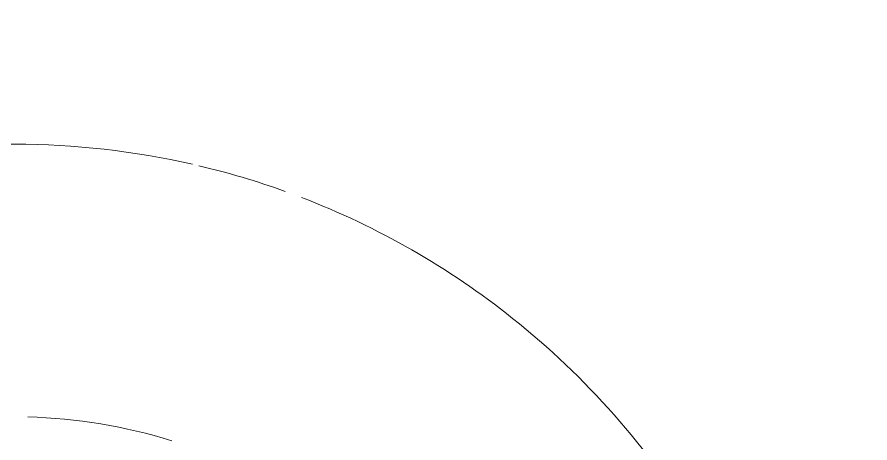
# Model space of a CAD drawing. Header units: millimetres. Extents: x -4000 to 187956, y -58990 to 162485.
# Drawn here: x 80434.2 to 80485.6, y 7552.3 to 7578 of the extents above; entities that cross this region are included whole.
import ezdxf

# ---------------------------------------------------------------- set-up
doc = ezdxf.new("R2010")
doc.units = ezdxf.units.MM
doc.layers.add('P-SANR-FIXT', color=6, linetype='Continuous', lineweight=9)

# ---------------------------------------------------------------- blocks, each defined once
blk = doc.blocks.new('C307 - C307-V892-FFS - TANG 1')
at = {"layer": 'P-SANR-FIXT', "color": 254}
for start, end in [(121.3087, 141.4286), (141.4286, 158.9526), (160.2142, 166.6872), (167.1429, 192.8571)]:
    blk.add_arc((0, -150), 48.136, start, end, dxfattribs=at)
at = {"layer": 'P-SANR-FIXT', "color": 90}
blk.add_arc((0, -150), 31.698, 162.6206, 178.5684, dxfattribs=at)
blk.add_arc((0, -150), 31.698, 162.6206, 178.5684, dxfattribs=at)
at = {"layer": 'P-SANR-FIXT', "color": 250}
blk.add_open_spline([(-42.56, -89.707), (-49.425, -91.873), (-62.347, -96.734), (-84.838, -108.521), (-106.161, -127.436), (-115.966, -146.845), (-119.281, -157.53)], degree=3, knots=[0, 0, 0, 0, 0.166667, 0.333333, 0.666667, 1, 1, 1, 1], dxfattribs=at)
blk = doc.blocks.new('C307 - C307-V945-FFS - TANG 1')
at = {"layer": 'P-SANR-FIXT', "color": 254}
for start, end in [(121.3087, 141.4286), (141.4286, 158.9526), (160.2142, 166.6872), (167.1429, 192.8571)]:
    blk.add_arc((0, -150), 48.136, start, end, dxfattribs=at)
at = {"layer": 'P-SANR-FIXT', "color": 90}
blk.add_arc((0, -150), 31.698, 162.6206, 178.5684, dxfattribs=at)
blk.add_arc((0, -150), 31.698, 162.6206, 178.5684, dxfattribs=at)
at = {"layer": 'P-SANR-FIXT', "color": 250}
blk.add_open_spline([(-42.56, -89.707), (-49.425, -91.873), (-62.347, -96.734), (-84.838, -108.521), (-106.161, -127.436), (-115.966, -146.845), (-119.281, -157.53)], degree=3, knots=[0, 0, 0, 0, 0.166667, 0.333333, 0.666667, 1, 1, 1, 1], dxfattribs=at)
blk = doc.blocks.new('CMF2_NHAXUONG_A_rvt-1-FFS - TANG 1')
at = {"layer": 'P-SANR-FIXT', "color": 250, "lineweight": 9}
for name, rotation in [('C307 - C307-V892-FFS - TANG 1', 269.9999999999983), ('C307 - C307-V945-FFS - TANG 1', 269.9999999999976)]:
    blk.add_blockref(name, (80584.046, 7522.171), dxfattribs=dict(at, rotation=rotation))

msp = doc.modelspace()

# ---------------------------------------------------------------- block references
at = {"lineweight": 5}
msp.add_blockref('CMF2_NHAXUONG_A_rvt-1-FFS - TANG 1', (0, 0), dxfattribs=at)

doc.saveas('drawing.dxf')
